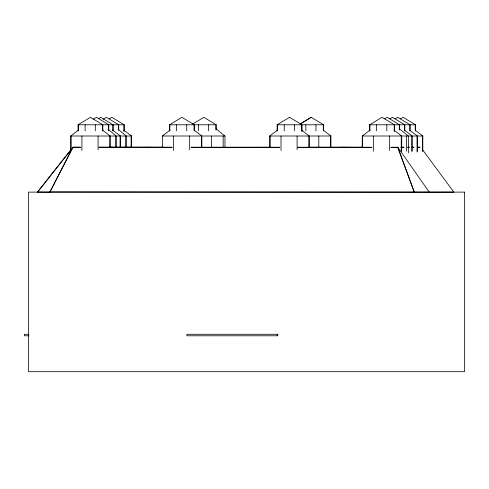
<?xml version="1.0" encoding="UTF-8"?>
<svg xmlns="http://www.w3.org/2000/svg" width="489" height="489" viewBox="0 0 489 489"><rect width="100%" height="100%" fill="white"/><g stroke="black" fill="none" stroke-linecap="round" stroke-linejoin="round"><path stroke-width="0.73" d="M37.543 192.049L49.89 192.122L72.934 147.232L80.563 147.232L72.934 147.232L37.543 192.049L72.934 147.372M49.89 192.122L72.934 147.232M162.348 147.452L162.348 136.009L170.099 130.117M362.27 147.452L362.27 136.009L370.014 130.117M70.691 150.502L70.691 136.009L78.466 130.117M269.714 147.452L269.714 136.009L277.501 130.117M300.252 123.998L311.212 117.305L323.584 124.787L323.584 130.881M395.106 118.876L397.746 117.305L410.082 124.787L410.082 130.881M78.099 130.881L78.099 124.787L90.453 117.305L102.861 124.787L102.861 130.881M93.167 119.273L96.461 117.305L108.772 124.787L108.772 130.123M98.741 118.485L100.734 117.305L113.112 124.787L113.112 130.881M103.112 119.273L106.406 117.305L118.723 124.787L118.723 130.123M109.224 118.876L111.865 117.305L124.188 124.787L124.188 130.881M169.604 130.881L169.604 124.787L181.932 117.305L194.371 124.787L194.371 130.881M192.745 123.998L203.821 117.305L216.144 124.787L216.144 129.359M300.118 123.998L311.163 117.305M369.678 130.881L369.678 124.787L382.068 117.305L394.44 124.787L394.44 131.645M384.568 118.876L387.209 117.305L399.531 124.787L399.531 129.359M389.843 118.876L392.496 117.305L404.843 124.787L404.843 130.881M400.479 118.876L403.138 117.305L415.467 124.787L415.467 130.881M277.122 130.881L277.122 124.787L289.598 117.305L301.964 124.787L301.964 131.645M109.524 147.311L131.223 147.232M127.103 147.311L150.746 147.232M78.099 124.787L124.188 124.787M169.604 124.787L216.144 124.787M277.122 124.787L323.584 124.787M369.678 124.787L415.467 124.787M70.691 136.009L131.517 136.009L131.517 147.452M162.348 136.009L224.971 136.009L224.971 147.452M269.714 136.009L330.919 136.009L330.919 147.452M362.27 136.009L422.802 136.009L422.802 151.266M172.073 147.232L98.864 147.232L172.073 147.317M191.138 147.232L279.604 147.232M297.905 147.232L371.878 147.232M390.943 147.232L397.808 147.232L429.232 192.122L453.853 192.116L422.942 150.264M131.223 147.421L162.965 147.238M201.334 147.36L270.435 147.281M309.549 147.262L362.734 147.25M49.89 191.92L414.269 192.122L397.808 147.232M28.961 334.287L24.45 334.287L24.45 335.784L28.961 335.784M191.138 147.336L279.604 147.409M297.905 147.427L371.878 147.489M390.943 147.507L397.808 147.513L414.269 192.122M414.269 192.104L429.232 192.122M360.772 147.232L362.263 147.238M340.796 147.232L359.849 147.433M109.524 147.232L113.185 147.287M116.113 147.33L117.58 147.348M119.781 147.385L122.708 147.427M302.116 130.569L309.292 136.009L309.292 147.452M194.072 130.117L201.853 136.009L201.853 147.452M415.644 130.569L422.802 136.009M410.247 130.569L417.41 136.009L417.41 151.266M404.415 130.117L412.172 136.009L412.172 151.266M394.537 130.569L401.701 136.009L401.701 151.266M323.761 130.569L330.919 136.009M112.69 130.117L120.447 136.009L120.447 147.452M102.439 130.117L110.196 136.009L110.196 147.452M123.778 130.117L131.517 136.009M399.556 128.992L408.358 136.009L408.358 152.788M216.169 128.992L224.971 136.009M118.081 129.249L126.205 136.009L126.205 147.452M108.051 129.249L116.18 136.009L116.18 147.452M422.423 136.009L422.423 151.266M417.038 136.009L417.038 152.024M415.24 124.787L415.24 130.881M411.799 136.009L411.799 151.266M409.855 124.787L409.855 130.881M406.561 136.009L406.561 151.266M404.544 124.787L404.544 130.881M401.249 136.009L401.249 151.266M399.305 124.787L399.305 130.123M394.22 124.787L394.22 130.881M389.654 136.009L389.654 150.502M386.811 124.787L386.811 130.881M376.634 124.787L376.634 130.881M373.419 136.009L373.419 151.266M369.898 124.787L369.898 130.881M362.569 136.009L362.569 147.452M330.546 136.009L330.546 147.452M323.284 124.787L323.284 130.881M318.797 136.009L318.797 147.452M315.955 124.787L315.955 130.881M308.846 136.009L308.846 147.452M305.851 124.787L305.851 130.881M301.737 124.787L301.737 130.881M297.098 136.009L297.098 149.738M294.409 124.787L294.409 130.881M284.231 124.787L284.231 130.881M281.01 136.009L281.01 150.502M277.422 124.787L277.422 130.881M277.196 334.287L277.196 335.784M270.166 136.009L270.166 147.452M223.173 136.009L223.173 147.452M215.918 124.787L215.918 130.123M211.431 136.009L211.431 147.452M208.583 124.787L208.583 130.881M201.401 136.009L201.401 147.452M198.412 124.787L198.412 130.881M194.072 124.787L194.072 130.881M189.659 136.009L189.659 149.738M186.737 124.787L186.737 130.881M176.56 124.787L176.56 130.881M173.497 136.009L173.497 150.502M169.83 124.787L169.83 130.881M131.144 136.009L131.144 147.452M125.832 136.009L125.832 147.452M123.962 124.787L123.962 131.645M120.074 136.009L120.074 147.452M118.503 124.787L118.503 130.123M115.807 136.009L115.807 147.452M112.892 124.787L112.892 130.881M109.823 136.009L109.823 147.452M108.625 124.787L108.625 130.881M102.562 124.787L102.562 130.881M98.075 136.009L98.075 149.738M95.306 124.787L95.306 130.881M85.129 124.787L85.129 130.881M81.914 136.009L81.914 150.502M78.319 124.787L78.319 130.881M71.137 136.009L71.137 150.502M403.914 147.232L400.864 147.232L403.914 147.238M409.256 147.232L407.728 147.232L409.256 147.232M413.835 147.232L412.313 147.232L413.835 147.232M419.941 147.232L417.655 147.232L419.941 147.232M464.55 192.122L28.564 192.122L28.564 371.695L464.55 371.695L464.55 192.122M277.795 334.287L186.89 334.287L186.89 335.784L277.795 335.784L277.795 334.287"/></g></svg>
